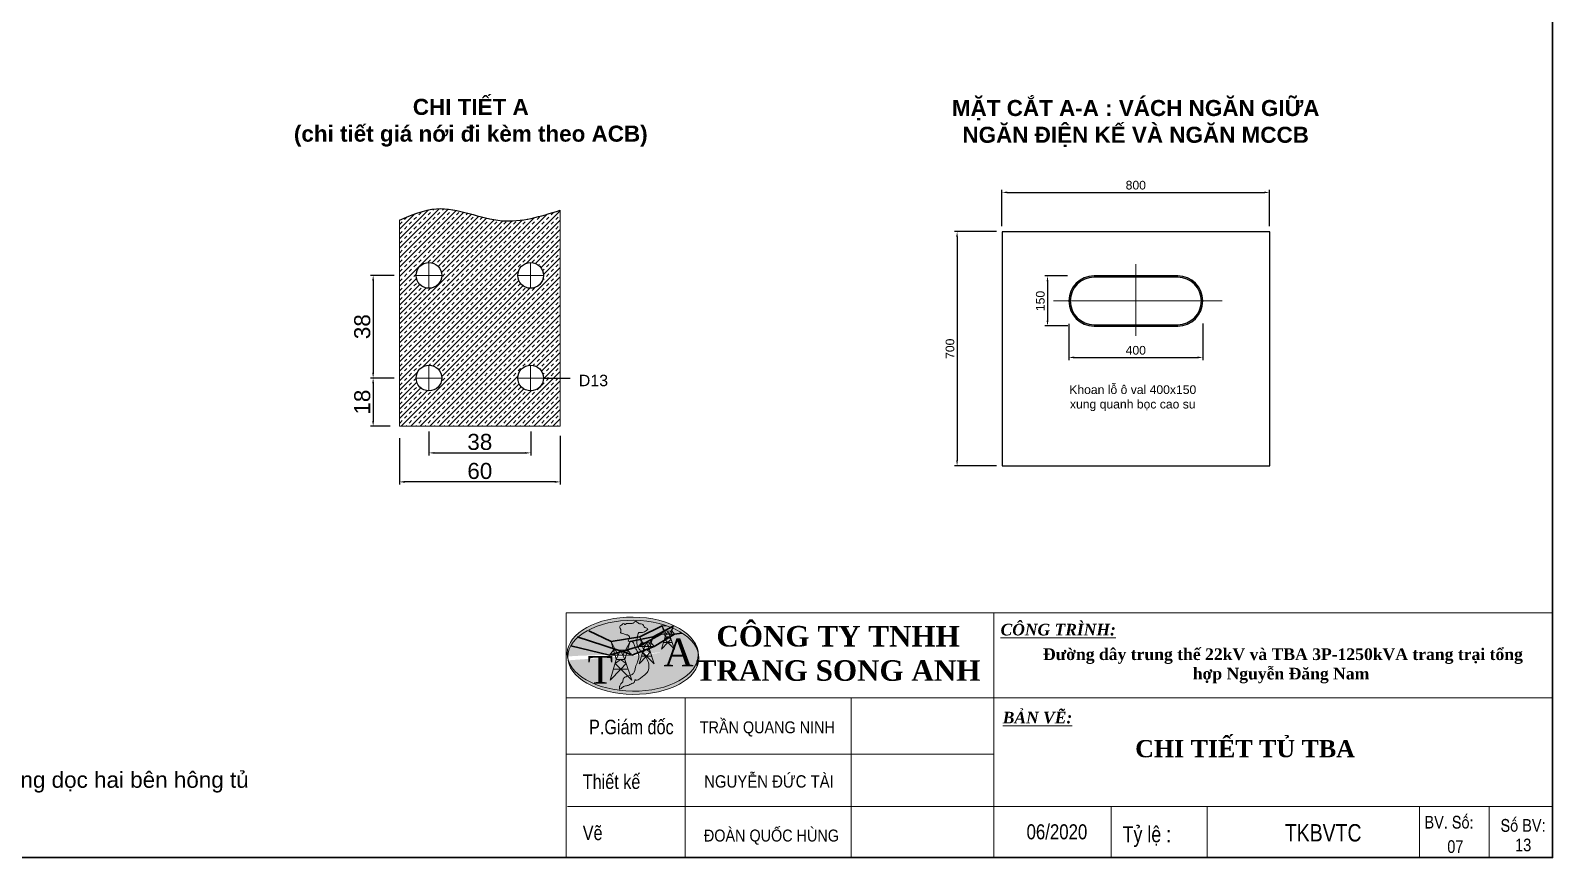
# Model space of a CAD drawing. Header units: millimetres. Extents: x 330554 to 656471, y 11007 to 130943.
# Drawn here: x 460118 to 471490, y 93186 to 99367 of the extents above; entities that cross this region are included whole.
import ezdxf
from ezdxf.enums import TextEntityAlignment as Align

# ---------------------------------------------------------------- set-up
doc = ezdxf.new("R2010")
doc.units = ezdxf.units.MM
doc.header["$LTSCALE"] = 6
doc.linetypes.add('CENTER', pattern=[50.8, 31.75, -6.35, 6.35, -6.35])
for name, color, linetype, lineweight in [('duong tam', 30, 'CENTER', 5), ('Duongcoban', 4, 'Continuous', 30), ('Khung', 7, 'Continuous', 20), ('Khung ten', 7, 'Continuous', 20), ('kich thuoc', 9, 'Continuous', 13), ('mat cat', 31, 'Continuous', 5), ('netlonkhungten', 32, 'Continuous', 35), ('tex tieu de', 11, 'Continuous', 13), ('Text', 7, 'Continuous', 13), ('Ttext ghi chu', 21, 'Continuous', 13)]:
    doc.layers.add(name, color=color, linetype=linetype, lineweight=lineweight)
doc.layers.add('Nen', color=7, linetype='Continuous')
doc.styles.add('ghi chu', font='arial.ttf', dxfattribs={"height": 80})
doc.styles.add('kich thuoc', font='arial.ttf', dxfattribs={"height": 120})
doc.styles.add('kt2', font='arial.ttf', dxfattribs={"height": 65})
doc.styles.add('ktenBCKT_6o$0$VN', font='arial.ttf')
doc.styles.get("Standard").update_dxf_attribs({"font": 'VHELVCN.TTF', "height": 120})
doc.styles.add('tieu de', font='arialbd.ttf', dxfattribs={"height": 120})
doc.styles.add('VN', font='VHELVEN.TTF')
doc.styles.add('Vni-helvecondense', font='VHELVCN.TTF')
doc.styles.add('VNI-Time', font='VTIMESN.TTF', dxfattribs={"width": 0.9})
doc.dimstyles.new('20-1', dxfattribs={"dimscale": 20, "dimtxt": 0.18, "dimasz": 2, "dimexe": 1, "dimexo": 2, "dimgap": 1, "dimtad": 1, "dimtoh": 1, "dimdec": 0, "dimlfac": 0.05, "dimzin": 0, "dimdsep": 46, "dimtxsty": 'kich thuoc', "dimcen": 2, "dimclrd": 256, "dimclre": 256, "dimclrt": 2, "dimadec": 0, "dimazin": 0, "dimtfac": 1, "dimtdec": 0, "dimtofl": 0, "dimtmove": 0, "dimatfit": 3, "dimfxl": 1, "dimtolj": 1, "dimtzin": 0, "dimarcsym": 0})
doc.dimstyles.new('TL 0.4', dxfattribs={"dimscale": 20, "dimtxt": 0.18, "dimasz": 2, "dimexe": 1, "dimexo": 2, "dimgap": 1, "dimtad": 1, "dimtoh": 1, "dimdec": 0, "dimlfac": 0.4, "dimzin": 0, "dimdsep": 46, "dimtxsty": 'kt2', "dimcen": 2, "dimclrd": 256, "dimclre": 256, "dimclrt": 2, "dimadec": 0, "dimazin": 0, "dimtfac": 1, "dimtdec": 0, "dimtofl": 0, "dimtmove": 0, "dimatfit": 3, "dimfxl": 1, "dimtolj": 1, "dimtzin": 0, "dimarcsym": 0})
doc.dimstyles.new('TL 5-1', dxfattribs={"dimscale": 20, "dimtxt": 70, "dimasz": 2, "dimexe": 1, "dimexo": 2, "dimgap": 1, "dimtad": 1, "dimtoh": 1, "dimdec": 0, "dimlfac": 0.2, "dimzin": 0, "dimdsep": 46, "dimtxsty": 'kich thuoc', "dimcen": 2, "dimclrd": 256, "dimclre": 256, "dimclrt": 2, "dimadec": 0, "dimazin": 0, "dimtfac": 1, "dimtdec": 0, "dimtofl": 0, "dimtmove": 0, "dimatfit": 3, "dimfxl": 1, "dimtolj": 1, "dimtzin": 0, "dimarcsym": 0})

# ---------------------------------------------------------------- blocks, each defined once
blk = doc.blocks.new('*D189')
at = {"layer": 'Defpoints', "color": 0, "linetype": 'ByBlock', "ltscale": 0.2, "transparency": 16777216}
for p in [(462875, 96769), (462678, 96409), (462845, 96409)]:
    blk.add_point(p, dxfattribs=at)
at = {"layer": 'kich thuoc', "linetype": 'ByBlock', "lineweight": -2, "ltscale": 0.2, "transparency": 16777216}
for p, q in [((462835, 96769), (462658, 96769)), ((462678, 96729), (462678, 96449)), ((462805, 96409), (462658, 96409))]:
    blk.add_line(p, q, dxfattribs=at)
at = {"layer": 'kich thuoc', "linetype": 'ByBlock', "ltscale": 0.2, "transparency": 16777216}
for points in [[(462671, 96729), (462685, 96729), (462678, 96769)], [(462671, 96449), (462685, 96449), (462678, 96409)]]:
    blk.add_solid(points, dxfattribs=at)
at = {"layer": 'kich thuoc', "color": 2, "linetype": 'ByBlock', "lineweight": 5, "ltscale": 0.2, "transparency": 16777216, "insert": (462597, 96589), "char_height": 120, "attachment_point": 5, "rotation": 90, "style": 'kich thuoc'}
blk.add_mtext('\\A1;18', dxfattribs=at)
blk = doc.blocks.new('*D190')
at = {"layer": 'Defpoints', "color": 0, "linetype": 'ByBlock', "ltscale": 0.2, "transparency": 16777216}
for p in [(462875, 96361), (464075, 96376), (462875, 95993)]:
    blk.add_point(p, dxfattribs=at)
at = {"layer": 'kich thuoc', "linetype": 'ByBlock', "lineweight": -2, "ltscale": 0.2, "transparency": 16777216}
for p, q in [((464075, 96336), (464075, 95973)), ((462875, 96321), (462875, 95973)), ((464035, 95993), (462915, 95993))]:
    blk.add_line(p, q, dxfattribs=at)
at = {"layer": 'kich thuoc', "linetype": 'ByBlock', "ltscale": 0.2, "transparency": 16777216}
for points in [[(462915, 96000), (462915, 95986), (462875, 95993)], [(464035, 96000), (464035, 95986), (464075, 95993)]]:
    blk.add_solid(points, dxfattribs=at)
at = {"layer": 'kich thuoc', "color": 2, "linetype": 'ByBlock', "lineweight": 5, "ltscale": 0.2, "transparency": 16777216, "insert": (463475, 96074), "char_height": 120, "attachment_point": 5, "style": 'kich thuoc'}
blk.add_mtext('\\A1;60', dxfattribs=at)
blk = doc.blocks.new('*D194')
at = {"layer": 'Defpoints', "color": 0, "linetype": 'ByBlock', "ltscale": 0.2, "transparency": 16777216}
for p in [(462875, 97536), (462678, 96769), (462875, 96769)]:
    blk.add_point(p, dxfattribs=at)
at = {"layer": 'kich thuoc', "linetype": 'ByBlock', "lineweight": -2, "ltscale": 0.2, "transparency": 16777216}
for p, q in [((462835, 97536), (462658, 97536)), ((462678, 97496), (462678, 96809)), ((462835, 96769), (462658, 96769))]:
    blk.add_line(p, q, dxfattribs=at)
at = {"layer": 'kich thuoc', "linetype": 'ByBlock', "ltscale": 0.2, "transparency": 16777216}
for points in [[(462671, 97496), (462685, 97496), (462678, 97536)], [(462671, 96809), (462685, 96809), (462678, 96769)]]:
    blk.add_solid(points, dxfattribs=at)
at = {"layer": 'kich thuoc', "color": 2, "linetype": 'ByBlock', "lineweight": 5, "ltscale": 0.2, "transparency": 16777216, "insert": (462597, 97153), "char_height": 120, "attachment_point": 5, "rotation": 90, "style": 'kich thuoc'}
blk.add_mtext('\\A1;38', dxfattribs=at)
blk = doc.blocks.new('*D210')
at = {"layer": 'Defpoints', "color": 0, "linetype": 'ByBlock', "ltscale": 0.2, "transparency": 16777216}
for p in [(467876, 97214), (468876, 97216), (468876, 96923)]:
    blk.add_point(p, dxfattribs=at)
at = {"layer": 'kich thuoc', "linetype": 'ByBlock', "lineweight": -2, "ltscale": 0.2, "transparency": 16777216}
for p, q in [((467876, 97174), (467876, 96903)), ((468876, 97176), (468876, 96903)), ((467916, 96923), (468836, 96923))]:
    blk.add_line(p, q, dxfattribs=at)
at = {"layer": 'kich thuoc', "linetype": 'ByBlock', "ltscale": 0.2, "transparency": 16777216}
for points in [[(467916, 96930), (467916, 96916), (467876, 96923)], [(468836, 96930), (468836, 96916), (468876, 96923)]]:
    blk.add_solid(points, dxfattribs=at)
at = {"layer": 'kich thuoc', "color": 2, "linetype": 'ByBlock', "lineweight": 5, "ltscale": 0.2, "transparency": 16777216, "insert": (468376, 96976), "char_height": 65, "attachment_point": 5, "style": 'kt2'}
blk.add_mtext('\\A1;400', dxfattribs=at)
blk = doc.blocks.new('*D211')
at = {"layer": 'Defpoints', "color": 0, "linetype": 'ByBlock', "ltscale": 0.2, "transparency": 16777216}
for p in [(467906, 97533), (467716, 97158), (467908, 97158)]:
    blk.add_point(p, dxfattribs=at)
at = {"layer": 'kich thuoc', "linetype": 'ByBlock', "lineweight": -2, "ltscale": 0.2, "transparency": 16777216}
for p, q in [((467866, 97533), (467696, 97533)), ((467716, 97493), (467716, 97198)), ((467868, 97158), (467696, 97158))]:
    blk.add_line(p, q, dxfattribs=at)
at = {"layer": 'kich thuoc', "linetype": 'ByBlock', "ltscale": 0.2, "transparency": 16777216}
for points in [[(467710, 97493), (467723, 97493), (467716, 97533)], [(467710, 97198), (467723, 97198), (467716, 97158)]]:
    blk.add_solid(points, dxfattribs=at)
at = {"layer": 'kich thuoc', "color": 2, "linetype": 'ByBlock', "lineweight": 5, "ltscale": 0.2, "transparency": 16777216, "insert": (467663, 97345), "char_height": 65, "attachment_point": 5, "rotation": 90, "style": 'kt2'}
blk.add_mtext('\\A1;150', dxfattribs=at)
blk = doc.blocks.new('*D247')
at = {"layer": 'Defpoints', "color": 0, "linetype": 'ByBlock', "ltscale": 0.2, "transparency": 16777216}
for p in [(467376, 97863), (467041, 96113), (467376, 96113)]:
    blk.add_point(p, dxfattribs=at)
at = {"layer": 'kich thuoc', "linetype": 'ByBlock', "lineweight": -2, "ltscale": 0.2, "transparency": 16777216}
for p, q in [((467336, 97863), (467021, 97863)), ((467041, 97823), (467041, 96153)), ((467336, 96113), (467021, 96113))]:
    blk.add_line(p, q, dxfattribs=at)
at = {"layer": 'kich thuoc', "linetype": 'ByBlock', "ltscale": 0.2, "transparency": 16777216}
for points in [[(467034, 97823), (467047, 97823), (467041, 97863)], [(467034, 96153), (467047, 96153), (467041, 96113)]]:
    blk.add_solid(points, dxfattribs=at)
at = {"layer": 'kich thuoc', "color": 2, "linetype": 'ByBlock', "lineweight": 5, "ltscale": 0.2, "transparency": 16777216, "insert": (466988, 96988), "char_height": 65, "attachment_point": 5, "rotation": 90, "style": 'kt2'}
blk.add_mtext('\\A1;700', dxfattribs=at)
blk = doc.blocks.new('*D248')
at = {"layer": 'Defpoints', "color": 0, "linetype": 'ByBlock', "ltscale": 0.2, "transparency": 16777216}
for p in [(469376, 98156), (467376, 97863), (469376, 97863)]:
    blk.add_point(p, dxfattribs=at)
at = {"layer": 'kich thuoc', "linetype": 'ByBlock', "lineweight": -2, "ltscale": 0.2, "transparency": 16777216}
for p, q in [((467376, 97903), (467376, 98176)), ((467416, 98156), (469336, 98156)), ((469376, 97903), (469376, 98176))]:
    blk.add_line(p, q, dxfattribs=at)
at = {"layer": 'kich thuoc', "linetype": 'ByBlock', "ltscale": 0.2, "transparency": 16777216}
for points in [[(467416, 98163), (467416, 98150), (467376, 98156)], [(469336, 98163), (469336, 98150), (469376, 98156)]]:
    blk.add_solid(points, dxfattribs=at)
at = {"layer": 'kich thuoc', "color": 2, "linetype": 'ByBlock', "lineweight": 5, "ltscale": 0.2, "transparency": 16777216, "insert": (468376, 98210), "char_height": 65, "attachment_point": 5, "style": 'kt2'}
blk.add_mtext('\\A1;800', dxfattribs=at)
blk = doc.blocks.new('*D212')
at = {"layer": 'Defpoints', "color": 0, "transparency": 16777216}
for p in [(463095, 96409), (463855, 96409), (463855, 96210)]:
    blk.add_point(p, dxfattribs=at)
at = {"layer": 'kich thuoc', "lineweight": -2, "transparency": 16777216}
for p, q in [((463095, 96369), (463095, 96190)), ((463855, 96369), (463855, 96190)), ((463135, 96210), (463815, 96210))]:
    blk.add_line(p, q, dxfattribs=at)
at = {"layer": 'kich thuoc', "transparency": 16777216}
for points in [[(463135, 96216), (463135, 96203), (463095, 96210)], [(463815, 96216), (463815, 96203), (463855, 96210)]]:
    blk.add_solid(points, dxfattribs=at)
at = {"layer": 'kich thuoc', "color": 2, "transparency": 16777216, "insert": (463475, 96291), "char_height": 120, "attachment_point": 5, "style": 'kich thuoc'}
blk.add_mtext('\\A1;38', dxfattribs=at)
blk = doc.blocks.new('COTLOGO')
at = {"layer": 'Khung'}
for p, q in [((31209, 146956.8), (31216.6, 146966)), ((31219.3, 146956.8), (31209, 146956.8)), ((31212.1, 146981.8), (31220.3, 146966)), ((31216.6, 146966), (31212.1, 146981.8)), ((31220.3, 146966), (31216.6, 146966)), ((31219.3, 146956.8), (31216.6, 146966)), ((31225, 146956.8), (31219.3, 146956.8)), ((31221.5, 146949), (31219.3, 146956.8)), ((31220.3, 146966), (31238.6, 146966.4)), ((31220.3, 146966), (31225, 146956.8)), ((31229.3, 146966.2), (31221.5, 146949)), ((31225, 146956.8), (31233.6, 146956.8)), ((31237.1, 146949), (31229.3, 146966.2)), ((31233.6, 146956.8), (31238.4, 146966.1)), ((31233.6, 146956.8), (31239.3, 146956.8)), ((31239.3, 146956.8), (31237.1, 146949)), ((31238.4, 146966.1), (31246.5, 146981.8)), ((31238.6, 146966.4), (31242.1, 146966.5)), ((31242.1, 146966.5), (31239.3, 146956.8)), ((31249.6, 146956.8), (31239.3, 146956.8)), ((31246.5, 146981.8), (31242.1, 146966.5)), ((31246.5, 146981.8), (31242.1, 146966.5)), ((31242.1, 146966.5), (31249.6, 146956.8)), ((31221.5, 146949), (31210.6, 146911.5)), ((31210.6, 146911.5), (31229.7, 146931.8)), ((31216.5, 146931.8), (31242.8, 146931.8)), ((31229.3, 146949), (31219.3, 146941.7)), ((31219.3, 146941.7), (31229.7, 146931.8)), ((31237.1, 146949), (31221.5, 146949)), ((31239.4, 146942.1), (31229.3, 146949)), ((31229.7, 146931.8), (31239.4, 146942.1)), ((31229.7, 146931.8), (31249.6, 146911.5)), ((31249.6, 146911.5), (31237.1, 146949))]:
    blk.add_line(p, q, dxfattribs=at)
blk.add_lwpolyline([(31237.1, 146949), (31229.3, 146966.2), (31221.5, 146949)], dxfattribs=at)
blk = doc.blocks.new('LOGOTRANGSONGANH')
at = {"layer": 'Duongcoban'}
h = blk.add_hatch(color=2, dxfattribs=at)
edge = h.paths.add_edge_path()
edge.add_ellipse((31307.7, 148603.9), major_axis=(-401.5, 4.4), ratio=0.565575, start_angle=-176.76663, end_angle=8.26912)
edge.add_line((30908.8, 148589.6), (30909.5, 148589.8))
edge.add_ellipse((31311, 148584), major_axis=(-401.5, 4.4), ratio=0.565575, start_angle=235.14402, end_angle=359.62254, ccw=False)
edge.add_line((31542.5, 148767.8), (31555.4, 148774.6))
edge.add_line((31555.4, 148774.6), (31556.7, 148777))
edge.add_line((31556.7, 148777), (31552.8, 148763.5))
edge.add_ellipse((31311, 148584), major_axis=(-401.5, 4.4), ratio=0.565575, start_angle=188.26912, end_angle=233.32082, ccw=False)
at = {"layer": 'Khung ten'}
h = blk.add_hatch(color=256, dxfattribs=at)
edge = h.paths.add_edge_path()
edge.add_ellipse((31311, 148584), major_axis=(-401.5, 4.4), ratio=0.565575, start_angle=188.26912, end_angle=359.62254, ccw=False)
edge.add_ellipse((31307.7, 148603.9), major_axis=(-401.5, 4.4), ratio=0.565575, start_angle=-176.76663, end_angle=8.26912)
edge.add_line((30908.8, 148589.6), (30909.5, 148589.8))
h = blk.add_hatch(color=256, dxfattribs=at)
edge = h.paths.add_edge_path()
edge.add_ellipse((31307.7, 148603.9), major_axis=(-401.5, 4.4), ratio=0.565575, start_angle=8.26912, end_angle=183.23337, ccw=False)
edge.add_ellipse((31311, 148584), major_axis=(-401.5, 4.4), ratio=0.565575, start_angle=3.23337, end_angle=188.26912)
h = blk.add_hatch(color=256, dxfattribs=at)
edge = h.paths.add_edge_path()
edge.add_ellipse((31307.7, 148603.9), major_axis=(-401.5, 4.4), ratio=0.565575, start_angle=8.26912, end_angle=183.23337, ccw=False)
edge.add_ellipse((31311, 148584), major_axis=(-401.5, 4.4), ratio=0.565575, start_angle=3.23337, end_angle=188.26912)
at = {"layer": 'Text'}
h = blk.add_hatch(color=256, dxfattribs=at)
h.set_gradient(color1=(0, 0, 255), one_color=1, tint=1)
edge = h.paths.add_edge_path()
edge.add_ellipse((31307.7, 148603.9), major_axis=(-401.5, 4.4), ratio=0.565575, start_angle=-176.76663, end_angle=8.26912)
edge.add_line((30908.8, 148589.6), (30909.5, 148589.8))
edge.add_ellipse((31311, 148584), major_axis=(-401.5, 4.4), ratio=0.565575, start_angle=235.14402, end_angle=359.62254, ccw=False)
edge.add_line((31542.5, 148767.8), (31555.4, 148774.6))
edge.add_line((31555.4, 148774.6), (31556.7, 148777))
edge.add_line((31556.7, 148777), (31552.8, 148763.5))
edge.add_ellipse((31311, 148584), major_axis=(-401.5, 4.4), ratio=0.565575, start_angle=188.26912, end_angle=233.32082, ccw=False)
edge = h.paths.add_edge_path()
edge.add_ellipse((31311, 148584), major_axis=(-401.5, 4.4), ratio=0.565575, start_angle=3.23337, end_angle=188.26912)
edge.add_ellipse((31307.7, 148603.9), major_axis=(-401.5, 4.4), ratio=0.565575, start_angle=8.26912, end_angle=183.23337, ccw=False)
h = blk.add_hatch(color=256, dxfattribs=at)
edge = h.paths.add_edge_path()
edge.add_spline(control_points=[(31279.9, 148791.4), (31283.4, 148791.8), (31295.3, 148793), (31313.1, 148790.9), (31323.4, 148810.8), (31337.4, 148796.4), (31350.8, 148787.1), (31371.9, 148791.4), (31374.9, 148771.1), (31385.9, 148763.4), (31413.3, 148762.3), (31371.5, 148729.4), (31343.7, 148741.8), (31332.6, 148703.2), (31327.1, 148670.8), (31343.4, 148638.6), (31359.3, 148619.3), (31378.1, 148601.9), (31395.9, 148574.6), (31407.7, 148541.4), (31408, 148495.7), (31374.7, 148474.5), (31353.3, 148453.3), (31335.3, 148442.5), (31318.6, 148447.2), (31320.8, 148426.5), (31298.6, 148424.6), (31285.2, 148413.6), (31273.9, 148411.1), (31264.6, 148408.4), (31254.7, 148408.1), (31243.9, 148400.6), (31237, 148393.9), (31223.3, 148386.5), (31227.5, 148398.4), (31225.2, 148405), (31230.4, 148409.7), (31231.6, 148422.1), (31250.3, 148432), (31246.5, 148457.6), (31270.8, 148467.7), (31291, 148473.3), (31320.7, 148486.8), (31319.7, 148524.4), (31341.9, 148559.4), (31348.7, 148603.4), (31326, 148635.2), (31316.7, 148659.3), (31308.4, 148685.3), (31269.6, 148678.7), (31287.9, 148696.8), (31287.8, 148710.2), (31280.9, 148721.7), (31266.5, 148721.2), (31255, 148730.6), (31227.7, 148731.3), (31240.1, 148753.8), (31222.9, 148768.5), (31235, 148781.8), (31243.7, 148784.8), (31248.4, 148791.4), (31256.5, 148792.8), (31258.4, 148783.2), (31263.4, 148790.3), (31270.6, 148791.3), (31276.6, 148791.4), (31279.9, 148791.4)], knot_values=[0, 0, 0, 0, 10.773567, 36.453253, 45.467944, 66.304528, 75.394476, 97.72162, 113.438285, 125.691122, 137.561709, 178.241766, 199.70113, 215.454863, 279.050772, 301.404412, 320.192795, 354.292474, 377.700084, 416.933464, 461.046809, 499.368775, 526.36929, 553.493597, 559.326846, 568.25424, 596.840814, 609.577735, 620.601304, 630.959304, 638.68193, 649.840298, 667.688051, 673.556752, 684.49326, 689.149317, 694.14707, 702.739777, 724.96225, 747.389868, 765.56329, 794.088827, 815.415753, 854.767285, 890.123291, 942.363889, 973.99518, 1003.178887, 1022.105113, 1049.27204, 1062.832724, 1076.02929, 1089.833819, 1096.09008, 1116.705884, 1137.436129, 1150.673139, 1174.702872, 1185.098835, 1197.262798, 1201.670622, 1209.468078, 1215.08546, 1219.532908, 1227.492771, 1237.449043, 1237.449043, 1237.449043, 1237.449043], degree=3, periodic=0)
at = {"color": 7}
blk.add_line((31487.9, 148776.7), (31513.4, 148779.4), dxfattribs=at)
at = {"layer": 'Duongcoban', "color": 2}
for p, q in [((31299.6, 148601.7), (30966.6, 148709.8)), ((31174.4, 148681.3), (31037.8, 148745.7)), ((31174.6, 148681.4), (31350.2, 148709.8)), ((31290.7, 148681.4), (31431.5, 148709.8)), ((31342.8, 148650.6), (31480.7, 148726.3)), ((31350.2, 148709.8), (31487, 148777)), ((31431.5, 148709.8), (31555.4, 148774.6)), ((31438.9, 148650.6), (31563, 148726.3)), ((31563, 148726.3), (31608.3, 148733.1)), ((31164.1, 148596.9), (30927.1, 148654.6)), ((31164.1, 148596.9), (31342.8, 148650.6)), ((31301.3, 148596.9), (31438.9, 148650.6))]:
    blk.add_line(p, q, dxfattribs=at)
at = {"layer": 'Text', "extrusion": (0, 0, -1)}
for centre in [(31307.7, 148603.9), (31311, 148584)]:
    blk.add_ellipse(centre, major_axis=(-401.5, 4.4), ratio=0.565575, dxfattribs=at)
at = {"layer": 'Text'}
blk.add_spline([(31279.9, 148791.4), (31290.6, 148792.2), (31315.7, 148797.8), (31321.7, 148804.6), (31340.1, 148794.9), (31347.9, 148790.2), (31369.8, 148785.5), (31377, 148771.6), (31386.9, 148764.4), (31398.5, 148761.6), (31366.2, 148736.9), (31344.7, 148736), (31338.1, 148721.7), (31334.8, 148658.2), (31344.7, 148638.2), (31356.3, 148623.4), (31379.5, 148598.4), (31392.4, 148578.8), (31405.1, 148541.8), (31400.7, 148497.9), (31372.9, 148471.5), (31352.4, 148454), (31326.7, 148445.2), (31320.9, 148445.5), (31318.8, 148436.8), (31295.3, 148420.6), (31284.3, 148414.1), (31273.7, 148410.9), (31263.6, 148408.7), (31256, 148407.5), (31246.3, 148402), (31232, 148391.3), (31226.5, 148389.2), (31226.4, 148400.1), (31226.2, 148404.8), (31228.9, 148408.9), (31231.9, 148417), (31245.7, 148434.4), (31251.4, 148456.1), (31266.8, 148465.7), (31293.7, 148475), (31312.1, 148485.9), (31323.5, 148523.5), (31337.3, 148556.1), (31341.5, 148608.2), (31326.9, 148636.2), (31315.6, 148663.2), (31305.1, 148678.9), (31278.7, 148685.3), (31285.7, 148696.9), (31286.5, 148710.1), (31278, 148720.9), (31271.7, 148721.7), (31252.3, 148728.7), (31233, 148736.2), (31235.1, 148749.2), (31228.4, 148772.3), (31234.8, 148780.4), (31245, 148787.1), (31248.1, 148790.2), (31255.9, 148790.2), (31259, 148785.5), (31262.5, 148788.4), (31270, 148791), (31279.9, 148791.4)], degree=3, dxfattribs=at)
at = {"layer": 'Duongcoban', "color": 2}
for p, xscale, yscale, zscale in [((-42497.7, -199049.1), 2.366000000001804, 2.36600000000908, 2.366000000000713), ((-31811.2, -149302), 2.028000000002066, 2.028000000005704, 2.028000000000612), ((-74322.4, -348117), 3.380000000001019, 3.380000000004657, 3.380000000001019)]:
    blk.add_blockref('COTLOGO', p, dxfattribs=dict(at, xscale=xscale, yscale=yscale, zscale=zscale))
at = {"layer": 'Text', "char_height": 169, "width": 2273.213, "attachment_point": 1}
for s, insert in [('{\\fTimes New Roman|b0|i0|c0|p18;A}', (31496.5, 148699.1)), ('{\\fTimes New Roman|b0|i0|c0|p18;T}', (31030.7, 148592.8))]:
    blk.add_mtext(s, dxfattribs=dict(at, insert=insert))

msp = doc.modelspace()

# ---------------------------------------------------------------- hatches: boundary and pattern name
at = {"layer": 'mat cat'}
h = msp.add_hatch(dxfattribs=at)
h.set_pattern_fill('TRANS', color=256, scale=200, angle=45, style=0)
h.set_pattern_definition([(45, (449388.89, 92526.27), (-35.35534, 35.35534), []), (45, (449371.21, 92543.946), (-35.35534, 35.35534), [25, -25])])
edge = h.paths.add_edge_path()
edge.add_spline(control_points=[(464074.805, 98022.747), (463930.532, 97977.782), (463623.245, 97882.011), (463215.576, 98095.187), (462966.346, 97988.066), (462874.805, 97948.721)], knot_values=[0, 0, 0, 0, 440.717461429, 938.689790072, 1227.769966335, 1227.769966335, 1227.769966335, 1227.769966335], degree=3, periodic=0)
edge.add_line((462874.805, 97948.721), (462874.805, 96409.038))
edge.add_line((462874.805, 96409.038), (464074.805, 96409.038))
edge.add_line((464074.805, 96409.038), (464074.805, 98022.747))
h.paths.add_polyline_path([(463758.805, 97536.003, -1), (463950.805, 97536.003, -1)], flags=16)
h.paths.add_polyline_path([(463950.805, 96769.038, -1), (463758.805, 96769.038, -1)], flags=16)
h.paths.add_polyline_path([(462998.805, 97536.003, -1), (463190.805, 97536.003, -1)], flags=16)
h.paths.add_polyline_path([(463190.805, 96769.038, -1), (462998.805, 96769.038, -1)], flags=16)
at = {"layer": 'Nen'}
h = msp.add_hatch(color=256, dxfattribs=at)
h.set_gradient(color1=(0, 0, 255), one_color=1, tint=1, name='SPHERICAL')
h.paths.add_polyline_path([(468688.991, 97532.572), (468376.491, 97532.572), (468376.491, 97522.572), (468688.991, 97522.572, -0.414213562), (468866.491, 97345.072), (468876.491, 97345.072, 0.414213562)])
h.paths.add_polyline_path([(468376.491, 97532.572), (468063.991, 97532.572, 0.414213562), (467876.491, 97345.072), (467886.491, 97345.072, -0.414213562), (468063.991, 97522.572), (468376.491, 97522.572)])
h.paths.add_polyline_path([(467886.491, 97345.072), (467876.491, 97345.072, 0.414213562), (468063.991, 97157.572), (468376.491, 97157.572), (468376.491, 97167.572), (468063.991, 97167.572, -0.414213562)])
h.paths.add_polyline_path([(468876.491, 97345.072), (468866.491, 97345.072, -0.414213562), (468688.991, 97167.572), (468376.491, 97167.572), (468376.491, 97157.572), (468688.991, 97157.572, 0.414213562)])

# ---------------------------------------------------------------- linework, layer by layer
msp.add_lwpolyline([(467376.491, 96112.572), (469376.491, 96112.572), (469376.491, 97862.572), (467376.491, 97862.572)], close=True)
at = {"color": 7}
for centre in [(463094.805, 97536.003), (463854.805, 97536.003), (463094.805, 96769.038), (463854.805, 96769.038)]:
    msp.add_circle(centre, 96, dxfattribs=at)
msp.add_spline([(462874.805, 97948.721), (463151.06, 98033.869), (463641.019, 97944.891), (464074.805, 98022.747)], degree=3, dxfattribs=at)
at = {"layer": 'duong tam', "ltscale": 100}
for p, q in [((463094.805, 97632.003), (463094.805, 97440.003)), ((463854.805, 97632.003), (463854.805, 97440.003)), ((463190.805, 97536.003), (462998.805, 97536.003)), ((463950.805, 97536.003), (463758.805, 97536.003)), ((463094.805, 96865.038), (463094.805, 96673.038)), ((463854.805, 96865.038), (463854.805, 96673.038)), ((463190.805, 96769.038), (462998.805, 96769.038)), ((463950.805, 96769.038), (463758.805, 96769.038))]:
    msp.add_line(p, q, dxfattribs=at)
at = {"layer": 'duong tam', "ltscale": 40}
for p, q in [((468376.491, 97619.904), (468376.491, 97085.201)), ((467761.555, 97345.072), (469021.341, 97345.072))]:
    msp.add_line(p, q, dxfattribs=at)
at = {"layer": 'Khung'}
for points in [[(464074.805, 98022.747), (464074.805, 96409.038), (462874.805, 96409.038), (462874.805, 97948.721)], [(471489.765, 93185.678), (471489.765, 95013.468), (464120.14, 95013.468), (464120.14, 93185.678)], [(465234.535, 95013.468), (471489.765, 95013.468)], [(467315.156, 95013.468), (467315.156, 93185.678)], [(464120.14, 94378.101), (471489.765, 94378.101)], [(465010.036, 93185.678), (465010.036, 94378.101)], [(466250.269, 93185.678), (466250.269, 94378.101)], [(464120.14, 93958.977), (467315.156, 93958.977)], [(464129.384, 93567.937), (471489.765, 93567.937)], [(468190.796, 93567.937), (468190.796, 93185.678)], [(468909.879, 93567.937), (468909.879, 93185.678)], [(470495.334, 93567.937), (470495.334, 93185.678)], [(471016.376, 93567.937), (471016.376, 93185.678)], [(464120.14, 93185.678), (471489.765, 93185.678)]]:
    msp.add_lwpolyline(points, dxfattribs=at)
at = {"layer": 'kich thuoc'}
msp.add_line((462874.805, 96409.038), (464074.805, 96409.038), dxfattribs=at)
at = {"layer": 'Nen'}
for points in [[(468688.991, 97532.572), (468063.991, 97532.572)], [(468688.991, 97522.572), (468063.991, 97522.572)], [(468063.991, 97167.572), (468688.991, 97167.572)], [(468063.991, 97157.572), (468688.991, 97157.572)]]:
    msp.add_lwpolyline(points, dxfattribs=at)
for centre, radius, start, end in [((468063.991, 97345.072), 187.5, 90, 270), ((468063.991, 97345.072), 177.5, 90, 270), ((468688.991, 97345.072), 187.5, 270, 90), ((468688.991, 97345.072), 177.5, 270, 90)]:
    msp.add_arc(centre, radius, start, end, dxfattribs=at)
at = {"layer": 'netlonkhungten'}
msp.add_lwpolyline([(452938.487, 106624.043), (471489.765, 106624.043), (471489.765, 93185.678), (452938.487, 93185.678)], close=True, dxfattribs=at)

# ---------------------------------------------------------------- block references
at = {"color": 0, "xscale": 1.219170899930759, "yscale": 1.219170902039332, "zscale": 1.219170901336499}
msp.add_blockref('LOGOTRANGSONGANH', (426448.546, -86467.652), dxfattribs=at)

# ---------------------------------------------------------------- texts
at = {"layer": 'Khung ten', "color": 4, "attachment_point": 5, "style": 'VN'}
for s, insert, char_height, width in [(' {\\fTimes New Roman|b1|i0|c0|p18;\\H1.227x;Đường dây trung thế 22kV và TBA 3P-1250kVA trang trại tổng hợp Nguyễn Đăng Nam}', (469461.336, 94618.18), 70.956786, 3606.73585), ('{\\fTimes New Roman|b1|i0|c0|p18;CHI TIẾT TỦ TBA}', (469192.153, 93998.523), 128.25, 3529.33883)]:
    msp.add_mtext(s, dxfattribs=dict(at, insert=insert, char_height=char_height, width=width))
at = {"layer": 'tex tieu de'}
for s, insert, char_height, width, attachment_point, style in [('CHI TIẾT A\\P(chi tiết giá nới đi kèm theo ACB)', (463407.537, 98677.03), 120, 2787.72115, 5, 'tieu de'), ('MẶT CẮT A-A : VÁCH NGĂN GIỮA NGĂN ĐIỆN KẾ VÀ NGĂN MCCB', (468374.981, 98671.5), 120, 3209.4242, 5, 'tieu de'), ('{\\f.VnArial|b0|i0|c0|p34;D13}', (464323.768, 96750.259), 85.536, 214.63701, 5, 'ghi chu'), ('Khoan lỗ ô val 400x150 \\Pxung quanh bọc cao su', (468353.352, 96618.487), 65, 1377.66055, 5, 'kt2'), ('- Vật liệu chế tạo vỏ tủ sử dụng tôn dày 2mm, sơ{\\fArial|b0|i0|c238|p34;n tĩnh đi}ện cả hai mặt\\P- Thanh trung hòa dùng một thanh đồng tiết diện (40x10)mm\\P- Ðỡ các thanh cái bằng các tấm phíp hoặc sứ cách điện cố định vào các thanh sắt vạn năng dọc hai bên hông tủ\\P- Kích thước MCCB lấy theo MISUBISHI', (453335.371, 93848.966), 120, 8824.49145, 4, 'ghi chu')]:
    msp.add_mtext(s, dxfattribs=dict(at, insert=insert, char_height=char_height, width=width, attachment_point=attachment_point, style=style))
at = {"layer": 'Text', "style": 'VNI-Time', "width": 0.9}
for s, height, p in [('TRAÀN QUANG NINH', 89.307, (465623.081, 94114.299)), ('NGUYEÃN ÑÖÙC TAØI', 92.64545, (465635.52, 93708.157)), ('ÑOAØN QUOÁC HUØNG', 89.307, (465653.787, 93305.512))]:
    msp.add_text(s, height=height, dxfattribs=at).set_placement(p, align=Align.CENTER)
at = {"layer": 'Text', "style": 'Vni-helvecondense'}
for s, p in [('BV. Soá: ', (470532.998, 93402.759)), (' Soá BV: ', (471071.12, 93378.814))]:
    msp.add_text(s, height=94.4965, dxfattribs=at).set_placement(p)
for s, p in [('07', (470763.591, 93220.31)), ('13', (471270.4, 93232.46))]:
    msp.add_text(s, height=94.4965, dxfattribs=at).set_placement(p, align=Align.CENTER)
at = {"layer": 'Text'}
for s, insert, char_height, width, attachment_point, style in [('{\\fTimes New Roman|b1|i0|c0|p18;CÔNG TY TNHH\\PTRANG SONG ANH}', (466151.784, 94916.373), 153.62398, 2696.10088, 2, 'VN'), ('{\\fTimes New Roman|b1|i1|c0|p18;\\LCÔNG TRÌNH: }', (467796.228, 94888.219), 86.62586, 3781.24616, 5, 'ktenBCKT_6o$0$VN'), ('{\\fTimes New Roman|b1|i1|c0|p18;\\LBẢN VẼ: }', (467641.488, 94230.65), 86.62586, 3781.24616, 5, 'ktenBCKT_6o$0$VN'), ('{\\fArial|b0|i0|c0|p34;\\W0.8;P.\\fArial|b0|i0|c238|p34;G\\fArial|b0|i0|c0|p34;iám\\fArial|b0|i0|c238|p34; đ\\fArial|b0|i0|c0|p34;ốc}', (464291.238, 94160.624), 108.282327, 1208.22578, 4, 'VN'), ('{\\fArial|b0|i0|c238|p34;\\W0.8;Thi\\fArial|b0|i0|c0|p34;ết kế }', (464244.054, 93751.778), 108.28233, 1208.22578, 4, 'VN'), ('{\\fArial|b0|i0|c0|p34;\\W0.8;Vẽ}', (464244.054, 93369.518), 108.28233, 1208.22578, 4, 'VN'), ('{\\W0.8; 06\\fArial|b0|i0|c238|p34;/20\\fArial|b0|i0|c0|p34;20}', (467525.02, 93377.342), 112.33011, 720.70677, 4, 'VN'), ('{\\fArial|b0|i0|c238|p34;\\W0.8;T\\fArial|b0|i0|c0|p34;ỷ lệ : }', (468277.741, 93342.077), 119.11056, 1329.04836, 4, 'VN'), ('{\\W0.8;TKBVTC}', (469489.732, 93369.942), 129.93879, 1208.22578, 4, 'VN')]:
    msp.add_mtext(s, dxfattribs=dict(at, insert=insert, char_height=char_height, width=width, attachment_point=attachment_point, style=style))

# ---------------------------------------------------------------- dimensions: what is measured, and where the dimension line sits
at = {"layer": 'kich thuoc', "linetype": 'ByBlock', "lineweight": 5, "ltscale": 0.2}
for base, p1, p2, dimstyle, picture, middle in [((469376.491, 98156.469), (467376.491, 97862.572), (469376.491, 97862.572), 'TL 0.4', '*D248', (468376.491, 98156.469)), ((468876.491, 96923.012), (467876.491, 97213.924), (468876.491, 97216.074), 'TL 0.4', '*D210', (468376.491, 96923.012)), ((462874.805, 95992.881), (464074.805, 96375.542), (462874.805, 96360.542), '20-1', '*D190', (463474.805, 95992.881))]:
    dim = msp.add_linear_dim(base=base, p1=p1, p2=p2, dimstyle=dimstyle, dxfattribs=at)
    dim.commit()
    dim.dimension.update_dxf_attribs({"geometry": picture, "text_midpoint": middle, "dimtype": 160})
dim = msp.add_linear_dim(base=(467040.705, 96112.572), p1=(467376.491, 97862.572), p2=(467376.491, 96112.572), angle=90, dimstyle='TL 0.4', dxfattribs=at)
dim.commit()
dim.dimension.update_dxf_attribs({"geometry": '*D247', "text_midpoint": (467040.705, 96987.572), "dimtype": 160})
for base, p1, p2, dimstyle, picture, middle in [((462678.114, 96769.038), (462874.805, 97536.003), (462874.805, 96769.038), '20-1', '*D194', (462596.804, 97152.521)), ((467716.277, 97157.572), (467905.981, 97532.572), (467907.948, 97157.572), 'TL 0.4', '*D211', (467663.09, 97345.072)), ((462678.114, 96409.038), (462874.805, 96769.038), (462845.466, 96409.038), '20-1', '*D189', (462596.845, 96589.038))]:
    dim = msp.add_linear_dim(base=base, p1=p1, p2=p2, angle=90, dimstyle=dimstyle, dxfattribs=at)
    dim.commit()
    dim.dimension.update_dxf_attribs({"geometry": picture, "text_midpoint": middle})
at = {"layer": 'kich thuoc'}
dim = msp.add_linear_dim(base=(463854.805, 96209.599), p1=(463094.805, 96409.038), p2=(463854.805, 96409.038), dimstyle='20-1', dxfattribs=at)
dim.commit()
dim.dimension.update_dxf_attribs({"geometry": '*D212', "text_midpoint": (463474.805, 96290.909)})

# ---------------------------------------------------------------- leaders
at = {"layer": 'Ttext ghi chu'}
msp.add_leader([(463950.805, 96769.038), (464151.005, 96769.038)], dimstyle='TL 5-1', override={"dimtad": 0}, dxfattribs=at)

doc.saveas('drawing.dxf')
